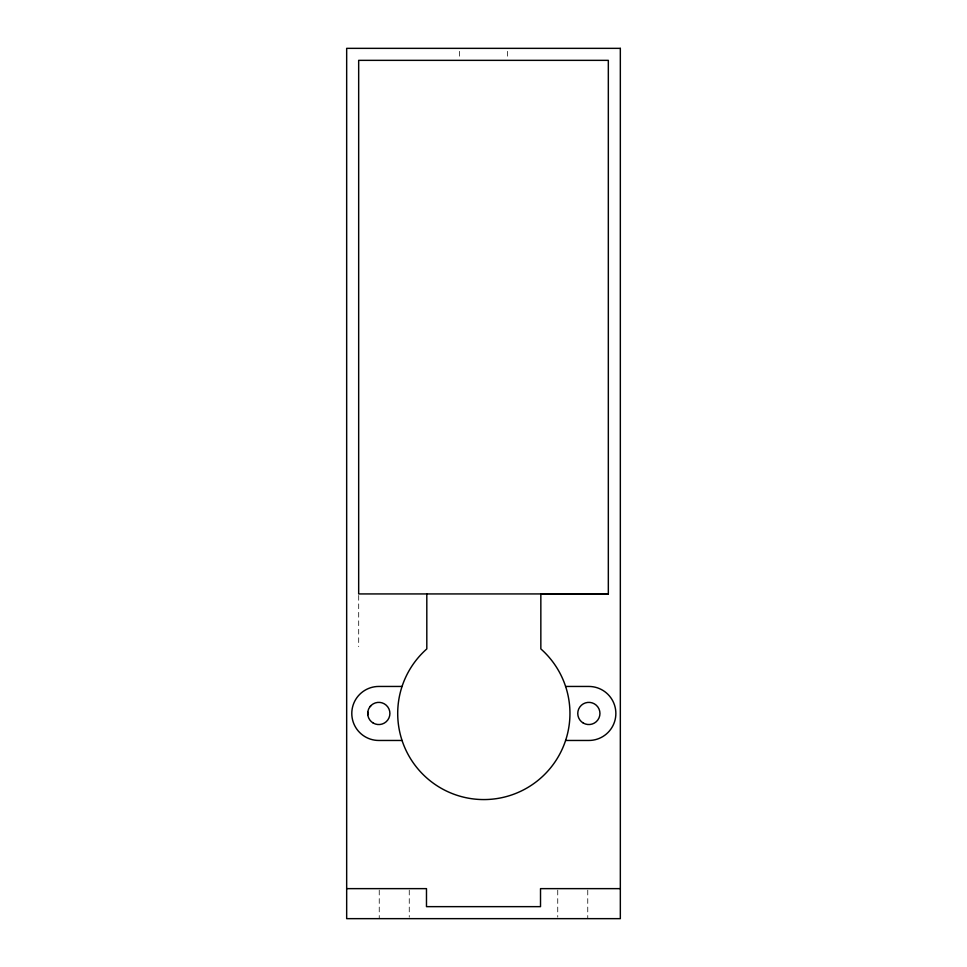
<?xml version="1.0" encoding="UTF-8"?>
<svg xmlns="http://www.w3.org/2000/svg" width="967" height="967" viewBox="0 0 967 967"><rect width="100%" height="100%" fill="white"/><g stroke="black" fill="none" stroke-linecap="round" stroke-linejoin="round"><path stroke-width="0.73" stroke-dasharray="4.83 3.63" d="M587.755 890.148L587.755 918.65M557.741 890.148L557.741 917.151M507.518 51.348L507.518 57.355M459.506 51.348L459.506 57.355M409.259 890.148L409.259 917.151M379.245 890.148L379.245 918.65M358.697 595.442L358.697 646.693"/><path stroke-width="1.45" d="M369.986 706.696L370.953 705.608M608.328 593.931L358.672 593.931L358.672 60.353L608.328 60.353L608.328 593.931L540.843 593.907M402.054 686.449L378.798 686.449A27.003 27.003 0 0 0 351.795 713.453A27.003 27.003 0 0 0 378.798 740.468L402.054 740.468M565.598 686.449L588.855 686.449A27.003 27.003 0 0 1 615.858 713.453A27.003 27.003 0 0 1 588.855 740.468L565.598 740.468M346.67 888.637L426.483 888.637L426.483 906.647L540.517 906.647L540.517 888.637L620.331 888.637M540.843 593.823L540.843 648.905A86.123 86.123 0 0 1 545.968 773.08A86.123 86.123 0 0 1 421.685 773.08A86.123 86.123 0 0 1 426.81 648.905L426.81 593.931M367.786 712.002L367.786 714.903M620.331 48.35L346.67 48.35L346.67 918.65L620.331 918.65L620.331 48.35M373.25 723.074A11.108 11.108 0 0 0 389.906 713.453A11.108 11.108 0 0 0 373.25 703.843A11.108 11.108 0 0 0 373.25 723.074M583.306 723.074A11.108 11.108 0 0 0 599.951 713.453A11.108 11.108 0 0 0 583.306 703.843A11.108 11.108 0 0 0 583.306 723.074"/></g></svg>
